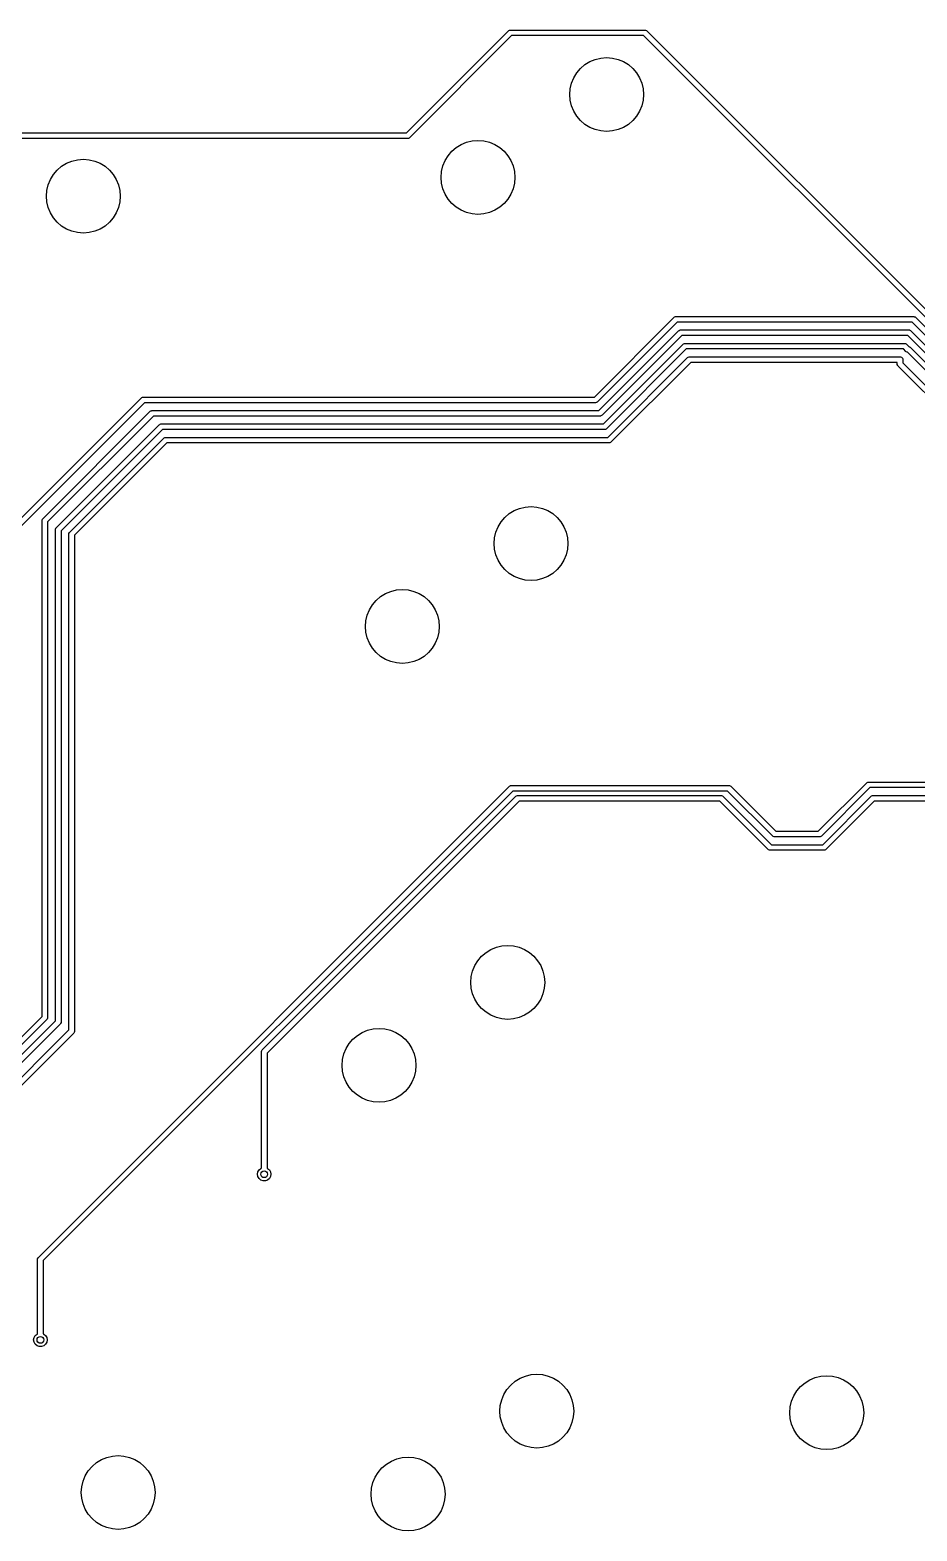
# Model space of a CAD drawing. Extents: x 101 to 518, y -308 to -134.
# Drawn here: x 389.7 to 429.4, y -260.2 to -193.2 of the extents above; entities that cross this region are included whole.
import ezdxf

# ---------------------------------------------------------------- set-up
doc = ezdxf.new("R2010")
doc.units = 0
doc.layers.add('BLACK', color=7, linetype='CONTINUOUS')

msp = doc.modelspace()

# ---------------------------------------------------------------- linework, layer by layer
at = {"layer": 'BLACK', "linetype": 'CONTINUOUS'}
for p, q in [((406.557964, -197.771311), (411.121351, -193.207923)), ((411.261517, -193.421311), (406.698128, -197.984699)), ((411.121351, -193.207923), (411.140293, -193.192378)), ((411.140293, -193.192378), (411.140294, -193.192377)), ((411.140294, -193.192377), (411.166689, -193.181444)), ((411.166689, -193.181444), (411.185353, -193.173713)), ((411.185353, -193.173713), (411.185354, -193.173713)), ((411.185354, -193.173713), (411.20974, -193.171311)), ((411.20974, -193.171311), (417.20974, -193.171311)), ((417.157964, -193.421311), (411.261517, -193.421311)), ((444.321352, -220.584699), (417.157964, -193.421311)), ((417.20974, -193.171311), (417.234126, -193.173713)), ((417.234126, -193.173713), (417.234127, -193.173713)), ((417.234127, -193.173713), (417.247324, -193.179179)), ((417.247324, -193.179179), (417.279186, -193.192377)), ((417.279186, -193.192377), (417.279191, -193.192382)), ((417.279191, -193.192382), (417.298128, -193.207923)), ((417.298128, -193.207923), (444.461516, -220.371311)), ((414.995254, -194.482254), (415.247015, -194.421811)), ((415.247015, -194.421811), (415.505132, -194.401497)), ((415.505132, -194.401497), (415.763249, -194.421811)), ((415.763249, -194.421811), (416.01501, -194.482254)), ((414.034971, -195.302413), (414.170254, -195.081651)), ((414.170254, -195.081651), (414.338406, -194.884771)), ((414.338406, -194.884771), (414.535286, -194.716619)), ((414.535286, -194.716619), (414.756048, -194.581336)), ((414.756048, -194.581336), (414.995254, -194.482254)), ((416.01501, -194.482254), (416.254216, -194.581336)), ((416.254216, -194.581336), (416.474978, -194.716619)), ((416.474978, -194.716619), (416.671858, -194.884771)), ((416.671858, -194.884771), (416.84001, -195.081651)), ((416.84001, -195.081651), (416.975293, -195.302413)), ((413.855132, -196.051497), (413.875446, -195.79338)), ((413.875446, -195.79338), (413.935889, -195.541619)), ((413.935889, -195.541619), (414.034971, -195.302413)), ((416.975293, -195.302413), (417.074375, -195.541619)), ((417.074375, -195.541619), (417.134818, -195.79338)), ((417.134818, -195.79338), (417.155132, -196.051497)), ((413.875446, -196.309614), (413.855132, -196.051497)), ((413.935889, -196.561375), (413.875446, -196.309614)), ((417.134818, -196.309614), (417.074375, -196.561375)), ((417.155132, -196.051497), (417.134818, -196.309614)), ((414.034971, -196.800581), (413.935889, -196.561375)), ((414.170254, -197.021343), (414.034971, -196.800581)), ((414.338406, -197.218223), (414.170254, -197.021343)), ((416.84001, -197.021343), (416.671858, -197.218223)), ((416.975293, -196.800581), (416.84001, -197.021343)), ((417.074375, -196.561375), (416.975293, -196.800581)), ((373.20974, -197.771311), (406.557964, -197.771311)), ((414.535286, -197.386375), (414.338406, -197.218223)), ((414.756048, -197.521658), (414.535286, -197.386375)), ((414.995254, -197.62074), (414.756048, -197.521658)), ((415.247015, -197.681183), (414.995254, -197.62074)), ((415.505132, -197.701497), (415.247015, -197.681183)), ((415.763249, -197.681183), (415.505132, -197.701497)), ((416.01501, -197.62074), (415.763249, -197.681183)), ((416.254216, -197.521658), (416.01501, -197.62074)), ((416.474978, -197.386375), (416.254216, -197.521658)), ((416.671858, -197.218223), (416.474978, -197.386375)), ((406.60974, -198.021311), (373.261517, -198.021311)), ((406.634126, -198.018909), (406.60974, -198.021311)), ((406.634127, -198.018909), (406.634126, -198.018909)), ((406.647324, -198.013442), (406.634127, -198.018909)), ((406.679186, -198.000245), (406.647324, -198.013442)), ((406.679191, -198.000239), (406.679186, -198.000245)), ((406.698128, -197.984699), (406.679191, -198.000239)), ((408.589729, -198.589741), (408.786609, -198.421589)), ((408.786609, -198.421589), (409.007371, -198.286306)), ((409.007371, -198.286306), (409.246577, -198.187224)), ((409.246577, -198.187224), (409.498338, -198.126781)), ((409.498338, -198.126781), (409.756455, -198.106467)), ((409.756455, -198.106467), (410.014572, -198.126781)), ((410.014572, -198.126781), (410.266333, -198.187224)), ((410.266333, -198.187224), (410.505539, -198.286306)), ((410.505539, -198.286306), (410.726301, -198.421589)), ((410.726301, -198.421589), (410.923181, -198.589741)), ((391.160289, -199.260258), (391.381051, -199.124975)), ((391.381051, -199.124975), (391.620257, -199.025893)), ((391.620257, -199.025893), (391.872018, -198.96545)), ((391.872018, -198.96545), (392.130135, -198.945136)), ((392.130135, -198.945136), (392.388252, -198.96545)), ((392.388252, -198.96545), (392.640013, -199.025893)), ((392.640013, -199.025893), (392.879219, -199.124975)), ((392.879219, -199.124975), (393.099981, -199.260258)), ((408.187212, -199.246589), (408.286294, -199.007383)), ((408.286294, -199.007383), (408.421577, -198.786621)), ((408.421577, -198.786621), (408.589729, -198.589741)), ((410.923181, -198.589741), (411.091333, -198.786621)), ((411.091333, -198.786621), (411.226616, -199.007383)), ((411.226616, -199.007383), (411.325698, -199.246589)), ((390.659974, -199.846052), (390.795257, -199.62529)), ((390.795257, -199.62529), (390.963409, -199.42841)), ((390.963409, -199.42841), (391.160289, -199.260258)), ((393.099981, -199.260258), (393.296861, -199.42841)), ((393.296861, -199.42841), (393.465013, -199.62529)), ((393.465013, -199.62529), (393.600296, -199.846052)), ((408.106455, -199.756467), (408.126769, -199.49835)), ((408.126769, -200.014584), (408.106455, -199.756467)), ((408.126769, -199.49835), (408.187212, -199.246589)), ((411.325698, -199.246589), (411.386141, -199.49835)), ((411.386141, -199.49835), (411.406455, -199.756467)), ((411.406455, -199.756467), (411.386141, -200.014584)), ((390.480135, -200.595136), (390.500449, -200.337019)), ((390.500449, -200.337019), (390.560892, -200.085258)), ((390.560892, -200.085258), (390.659974, -199.846052)), ((393.600296, -199.846052), (393.699378, -200.085258)), ((393.699378, -200.085258), (393.759821, -200.337019)), ((393.759821, -200.337019), (393.780135, -200.595136)), ((408.187212, -200.266345), (408.126769, -200.014584)), ((408.286294, -200.505551), (408.187212, -200.266345)), ((408.421577, -200.726313), (408.286294, -200.505551)), ((411.226616, -200.505551), (411.091333, -200.726313)), ((411.325698, -200.266345), (411.226616, -200.505551)), ((411.386141, -200.014584), (411.325698, -200.266345)), ((390.500449, -200.853253), (390.480135, -200.595136)), ((390.560892, -201.105014), (390.500449, -200.853253)), ((390.659974, -201.34422), (390.560892, -201.105014)), ((393.699378, -201.105014), (393.600296, -201.34422)), ((393.759821, -200.853253), (393.699378, -201.105014)), ((393.780135, -200.595136), (393.759821, -200.853253)), ((408.589729, -200.923193), (408.421577, -200.726313)), ((408.786609, -201.091345), (408.589729, -200.923193)), ((409.007371, -201.226628), (408.786609, -201.091345)), ((410.726301, -201.091345), (410.505539, -201.226628)), ((410.923181, -200.923193), (410.726301, -201.091345)), ((411.091333, -200.726313), (410.923181, -200.923193)), ((390.795257, -201.564982), (390.659974, -201.34422)), ((390.963409, -201.761862), (390.795257, -201.564982)), ((391.160289, -201.930014), (390.963409, -201.761862)), ((393.296861, -201.761862), (393.099981, -201.930014)), ((393.465013, -201.564982), (393.296861, -201.761862)), ((393.600296, -201.34422), (393.465013, -201.564982)), ((409.246577, -201.32571), (409.007371, -201.226628)), ((409.498338, -201.386153), (409.246577, -201.32571)), ((409.756455, -201.406467), (409.498338, -201.386153)), ((410.014572, -201.386153), (409.756455, -201.406467)), ((410.266333, -201.32571), (410.014572, -201.386153)), ((410.505539, -201.226628), (410.266333, -201.32571)), ((391.381051, -202.065297), (391.160289, -201.930014)), ((391.620257, -202.164379), (391.381051, -202.065297)), ((391.872018, -202.224822), (391.620257, -202.164379)), ((392.130135, -202.245136), (391.872018, -202.224822)), ((392.388252, -202.224822), (392.130135, -202.245136)), ((392.640013, -202.164379), (392.388252, -202.224822)), ((392.879219, -202.065297), (392.640013, -202.164379)), ((393.099981, -201.930014), (392.879219, -202.065297)), ((414.957964, -209.571311), (418.521352, -206.007923)), ((418.661516, -206.221311), (415.098128, -209.784699)), ((418.521352, -206.007923), (418.540294, -205.992377)), ((418.540294, -205.992377), (418.585353, -205.973713)), ((418.585353, -205.973713), (418.585354, -205.973713)), ((418.585354, -205.973713), (418.60974, -205.971311)), ((418.60974, -205.971311), (429.20974, -205.971311)), ((429.157964, -206.221311), (418.661516, -206.221311)), ((444.121351, -221.184699), (429.157964, -206.221311)), ((429.20974, -205.971311), (429.234126, -205.973713)), ((429.234126, -205.973713), (429.234127, -205.973713)), ((429.234127, -205.973713), (429.247324, -205.979179)), ((429.247324, -205.979179), (429.279186, -205.992377)), ((429.279186, -205.992377), (429.279191, -205.992382)), ((429.279191, -205.992382), (429.298128, -206.007923)), ((429.298128, -206.007923), (444.261517, -220.971311)), ((415.157964, -210.171311), (418.721352, -206.607923)), ((418.861516, -206.821311), (415.298128, -210.384699)), ((415.357964, -210.771311), (418.921352, -207.207923)), ((418.721352, -206.607923), (418.740294, -206.592377)), ((418.740294, -206.592377), (418.785353, -206.573713)), ((418.785353, -206.573713), (418.785354, -206.573713)), ((418.785354, -206.573713), (418.80974, -206.571311)), ((418.80974, -206.571311), (429.00974, -206.571311)), ((428.957964, -206.821311), (418.861516, -206.821311)), ((418.921352, -207.207923), (418.940294, -207.192377)), ((418.940294, -207.192377), (418.985353, -207.173713)), ((418.985353, -207.173713), (418.985354, -207.173713)), ((418.985354, -207.173713), (419.00974, -207.171311)), ((419.00974, -207.171311), (428.80974, -207.171311)), ((428.80974, -207.171311), (428.834126, -207.173713)), ((428.834126, -207.173713), (428.834127, -207.173713)), ((428.834127, -207.173713), (428.847324, -207.179179)), ((428.847324, -207.179179), (428.879186, -207.192377)), ((428.879186, -207.192377), (428.879191, -207.192382)), ((428.879191, -207.192382), (428.898128, -207.207923)), ((428.898128, -207.207923), (429.013196, -207.322991)), ((443.921351, -221.784699), (428.957964, -206.821311)), ((429.00974, -206.571311), (429.034126, -206.573713)), ((429.034126, -206.573713), (429.034127, -206.573713)), ((429.034127, -206.573713), (429.047324, -206.579179)), ((429.047324, -206.579179), (429.079186, -206.592377)), ((429.079186, -206.592377), (429.079191, -206.592382)), ((429.079191, -206.592382), (429.098128, -206.607923)), ((429.098128, -206.607923), (444.061517, -221.571311)), ((419.061516, -207.421311), (415.498128, -210.984699)), ((415.557964, -211.371311), (419.121352, -207.807923)), ((428.757964, -207.421311), (419.061516, -207.421311)), ((419.121352, -207.807923), (419.140294, -207.792377)), ((419.140294, -207.792377), (419.185353, -207.773713)), ((419.185353, -207.773713), (419.185354, -207.773713)), ((419.185354, -207.773713), (419.20974, -207.771311)), ((419.20974, -207.771311), (428.60974, -207.771311)), ((428.60974, -207.771311), (428.634126, -207.773713)), ((428.634126, -207.773713), (428.679186, -207.792377)), ((428.679186, -207.792377), (428.713674, -207.826865)), ((428.713674, -207.826865), (428.732338, -207.871925)), ((428.732338, -207.871925), (428.73474, -207.896311)), ((428.871352, -207.534699), (428.757964, -207.421311)), ((428.890288, -207.550239), (428.871352, -207.534699)), ((428.890294, -207.550245), (428.890288, -207.550239)), ((428.922155, -207.563442), (428.890294, -207.550245)), ((428.935353, -207.568909), (428.922155, -207.563442)), ((428.935354, -207.568909), (428.935353, -207.568909)), ((428.942679, -207.56963), (428.935354, -207.568909)), ((443.757747, -222.384699), (428.942679, -207.56963)), ((429.013196, -207.322991), (429.020522, -207.323713)), ((429.020522, -207.323713), (429.020523, -207.323713)), ((429.020523, -207.323713), (429.03372, -207.329179)), ((429.03372, -207.329179), (429.065582, -207.342377)), ((429.065582, -207.342377), (429.065587, -207.342382)), ((429.065587, -207.342382), (429.084524, -207.357923)), ((429.084524, -207.357923), (443.897913, -222.171311)), ((419.261516, -208.021311), (415.698128, -211.584699)), ((428.48474, -208.021311), (419.261516, -208.021311)), ((428.48474, -208.096311), (428.48474, -208.021311)), ((428.487142, -208.120697), (428.48474, -208.096311)), ((428.505806, -208.165757), (428.487142, -208.120697)), ((428.505811, -208.165762), (428.505806, -208.165757)), ((428.521352, -208.184699), (428.505811, -208.165762)), ((446.721352, -226.384699), (428.521352, -208.184699)), ((428.73474, -207.896311), (428.73474, -208.044535)), ((428.73474, -208.044535), (446.861516, -226.171311)), ((387.357964, -216.971311), (394.721351, -209.607923)), ((394.861517, -209.821311), (387.498128, -217.184699)), ((394.721351, -209.607923), (394.740293, -209.592378)), ((394.740293, -209.592378), (394.740294, -209.592377)), ((394.740294, -209.592377), (394.766689, -209.581444)), ((394.766689, -209.581444), (394.785353, -209.573713)), ((394.785353, -209.573713), (394.785354, -209.573713)), ((394.785354, -209.573713), (394.80974, -209.571311)), ((394.80974, -209.571311), (414.957964, -209.571311)), ((415.00974, -209.821311), (394.861517, -209.821311)), ((415.034126, -209.818909), (415.00974, -209.821311)), ((415.034127, -209.818909), (415.034126, -209.818909)), ((415.047324, -209.813442), (415.034127, -209.818909)), ((415.079186, -209.800245), (415.047324, -209.813442)), ((415.079191, -209.800239), (415.079186, -209.800245)), ((415.098128, -209.784699), (415.079191, -209.800239)), ((390.321352, -215.007923), (395.121352, -210.207923)), ((395.261516, -210.421311), (390.53474, -215.148087)), ((395.121352, -210.207923), (395.140288, -210.192382)), ((395.140288, -210.192382), (395.140294, -210.192377)), ((395.140294, -210.192377), (395.172155, -210.179179)), ((395.172155, -210.179179), (395.185353, -210.173713)), ((395.185353, -210.173713), (395.185354, -210.173713)), ((395.185354, -210.173713), (395.20974, -210.171311)), ((395.20974, -210.171311), (415.157964, -210.171311)), ((415.20974, -210.421311), (395.261516, -210.421311)), ((415.234126, -210.418909), (415.20974, -210.421311)), ((415.234127, -210.418909), (415.234126, -210.418909)), ((415.247324, -210.413442), (415.234127, -210.418909)), ((415.279186, -210.400245), (415.247324, -210.413442)), ((415.279191, -210.400239), (415.279186, -210.400245)), ((415.298128, -210.384699), (415.279191, -210.400239)), ((390.921352, -215.407923), (395.521351, -210.807923)), ((395.661517, -211.021311), (391.13474, -215.548087)), ((395.521351, -210.807923), (395.540293, -210.792378)), ((395.540293, -210.792378), (395.540294, -210.792377)), ((395.540294, -210.792377), (395.566689, -210.781444)), ((395.566689, -210.781444), (395.585353, -210.773713)), ((395.585353, -210.773713), (395.585354, -210.773713)), ((395.585354, -210.773713), (395.60974, -210.771311)), ((395.60974, -210.771311), (415.357964, -210.771311)), ((415.40974, -211.021311), (395.661517, -211.021311)), ((415.434126, -211.018909), (415.40974, -211.021311)), ((415.434127, -211.018909), (415.434126, -211.018909)), ((415.447324, -211.013442), (415.434127, -211.018909)), ((415.479186, -211.000245), (415.447324, -211.013442)), ((415.479191, -211.000239), (415.479186, -211.000245)), ((415.498128, -210.984699), (415.479191, -211.000239)), ((391.521352, -215.607923), (395.721352, -211.407923)), ((395.861516, -211.621311), (391.73474, -215.748087)), ((395.721352, -211.407923), (395.740288, -211.392382)), ((395.740288, -211.392382), (395.740294, -211.392377)), ((395.740294, -211.392377), (395.772155, -211.379179)), ((395.772155, -211.379179), (395.785353, -211.373713)), ((395.785353, -211.373713), (395.785354, -211.373713)), ((395.785354, -211.373713), (395.80974, -211.371311)), ((395.80974, -211.371311), (415.557964, -211.371311)), ((415.60974, -211.621311), (395.861516, -211.621311)), ((415.634126, -211.618909), (415.60974, -211.621311)), ((415.634127, -211.618909), (415.634126, -211.618909)), ((415.647324, -211.613442), (415.634127, -211.618909)), ((415.679186, -211.600245), (415.647324, -211.613442)), ((415.679191, -211.600239), (415.679186, -211.600245)), ((415.698128, -211.584699), (415.679191, -211.600239)), ((411.378461, -214.644426), (411.617667, -214.545344)), ((411.617667, -214.545344), (411.869428, -214.484901)), ((411.869428, -214.484901), (412.127545, -214.464587)), ((412.127545, -214.464587), (412.385662, -214.484901)), ((412.385662, -214.484901), (412.637423, -214.545344)), ((412.637423, -214.545344), (412.876629, -214.644426)), ((390.28474, -215.096311), (390.287142, -215.071925)), ((390.28474, -237.244534), (390.28474, -215.096311)), ((390.287142, -215.071925), (390.305806, -215.026865)), ((390.305806, -215.026865), (390.305811, -215.026859)), ((390.305811, -215.026859), (390.321352, -215.007923)), ((390.53474, -215.148087), (390.53474, -237.296311)), ((410.657384, -215.365503), (410.792667, -215.144741)), ((410.792667, -215.144741), (410.960819, -214.947861)), ((410.960819, -214.947861), (411.157699, -214.779709)), ((411.157699, -214.779709), (411.378461, -214.644426)), ((412.876629, -214.644426), (413.097391, -214.779709)), ((413.097391, -214.779709), (413.294271, -214.947861)), ((413.294271, -214.947861), (413.462423, -215.144741)), ((413.462423, -215.144741), (413.597706, -215.365503)), ((390.88474, -215.496311), (390.887142, -215.471925)), ((390.88474, -237.444535), (390.88474, -215.496311)), ((390.887142, -215.471925), (390.890857, -215.462957)), ((390.890857, -215.462957), (390.898884, -215.443577)), ((390.898884, -215.443577), (390.905806, -215.426865)), ((390.905806, -215.426865), (390.905811, -215.426859)), ((390.905811, -215.426859), (390.921352, -215.407923)), ((391.13474, -215.548087), (391.13474, -237.496311)), ((391.48474, -215.696311), (391.487142, -215.671925)), ((391.48474, -237.844535), (391.48474, -215.696311)), ((391.487142, -215.671925), (391.505806, -215.626865)), ((391.505806, -215.626865), (391.505811, -215.626859)), ((391.505811, -215.626859), (391.521352, -215.607923)), ((391.73474, -215.748087), (391.73474, -237.896311)), ((410.477545, -216.114587), (410.497859, -215.85647)), ((410.497859, -215.85647), (410.558302, -215.604709)), ((410.558302, -215.604709), (410.657384, -215.365503)), ((413.597706, -215.365503), (413.696788, -215.604709)), ((413.696788, -215.604709), (413.757231, -215.85647)), ((413.757231, -215.85647), (413.777545, -216.114587)), ((410.497859, -216.372704), (410.477545, -216.114587)), ((410.558302, -216.624465), (410.497859, -216.372704)), ((413.757231, -216.372704), (413.696788, -216.624465)), ((413.777545, -216.114587), (413.757231, -216.372704)), ((410.657384, -216.863671), (410.558302, -216.624465)), ((410.792667, -217.084433), (410.657384, -216.863671)), ((410.960819, -217.281313), (410.792667, -217.084433)), ((413.462423, -217.084433), (413.294271, -217.281313)), ((413.597706, -216.863671), (413.462423, -217.084433)), ((413.696788, -216.624465), (413.597706, -216.863671)), ((411.157699, -217.449465), (410.960819, -217.281313)), ((411.378461, -217.584748), (411.157699, -217.449465)), ((411.617667, -217.68383), (411.378461, -217.584748)), ((411.869428, -217.744273), (411.617667, -217.68383)), ((412.127545, -217.764587), (411.869428, -217.744273)), ((412.385662, -217.744273), (412.127545, -217.764587)), ((412.637423, -217.68383), (412.385662, -217.744273)), ((412.876629, -217.584748), (412.637423, -217.68383)), ((413.097391, -217.449465), (412.876629, -217.584748)), ((413.294271, -217.281313), (413.097391, -217.449465)), ((405.212142, -218.652831), (405.409022, -218.484679)), ((405.409022, -218.484679), (405.629784, -218.349396)), ((405.629784, -218.349396), (405.86899, -218.250314)), ((405.86899, -218.250314), (406.120751, -218.189871)), ((406.120751, -218.189871), (406.378868, -218.169557)), ((406.378868, -218.169557), (406.636985, -218.189871)), ((406.636985, -218.189871), (406.888746, -218.250314)), ((406.888746, -218.250314), (407.127952, -218.349396)), ((407.127952, -218.349396), (407.348714, -218.484679)), ((407.348714, -218.484679), (407.545594, -218.652831)), ((404.809625, -219.309679), (404.908707, -219.070473)), ((404.908707, -219.070473), (405.04399, -218.849711)), ((405.04399, -218.849711), (405.212142, -218.652831)), ((407.545594, -218.652831), (407.713746, -218.849711)), ((407.713746, -218.849711), (407.849029, -219.070473)), ((407.849029, -219.070473), (407.948111, -219.309679)), ((404.728868, -219.819557), (404.749182, -219.56144)), ((404.749182, -220.077674), (404.728868, -219.819557)), ((404.749182, -219.56144), (404.809625, -219.309679)), ((407.948111, -219.309679), (408.008554, -219.56144)), ((408.008554, -219.56144), (408.028868, -219.819557)), ((408.028868, -219.819557), (408.008554, -220.077674)), ((404.809625, -220.329435), (404.749182, -220.077674)), ((404.908707, -220.568641), (404.809625, -220.329435)), ((405.04399, -220.789403), (404.908707, -220.568641)), ((407.849029, -220.568641), (407.713746, -220.789403)), ((407.948111, -220.329435), (407.849029, -220.568641)), ((408.008554, -220.077674), (407.948111, -220.329435)), ((405.212142, -220.986283), (405.04399, -220.789403)), ((405.409022, -221.154435), (405.212142, -220.986283)), ((405.629784, -221.289718), (405.409022, -221.154435)), ((405.86899, -221.3888), (405.629784, -221.289718)), ((407.127952, -221.289718), (406.888746, -221.3888)), ((407.348714, -221.154435), (407.127952, -221.289718)), ((407.545594, -220.986283), (407.348714, -221.154435)), ((407.713746, -220.789403), (407.545594, -220.986283)), ((406.120751, -221.449243), (405.86899, -221.3888)), ((406.378868, -221.469557), (406.120751, -221.449243)), ((406.636985, -221.449243), (406.378868, -221.469557)), ((406.888746, -221.3888), (406.636985, -221.449243)), ((390.121352, -248.007923), (411.171351, -226.957923)), ((411.311517, -227.171311), (390.33474, -248.148087)), ((411.171351, -226.957923), (411.190293, -226.942378)), ((411.190293, -226.942378), (411.190294, -226.942377)), ((411.190294, -226.942377), (411.216689, -226.931444)), ((411.216689, -226.931444), (411.235353, -226.923713)), ((411.235353, -226.923713), (411.235354, -226.923713)), ((411.235354, -226.923713), (411.25974, -226.921311)), ((411.25974, -226.921311), (420.95974, -226.921311)), ((420.907964, -227.171311), (411.311517, -227.171311)), ((422.921352, -229.184699), (420.907964, -227.171311)), ((420.95974, -226.921311), (420.984126, -226.923713)), ((420.984126, -226.923713), (420.984127, -226.923713)), ((420.984127, -226.923713), (420.997324, -226.929179)), ((420.997324, -226.929179), (421.029186, -226.942377)), ((421.029186, -226.942377), (421.029191, -226.942382)), ((421.029191, -226.942382), (421.048128, -226.957923)), ((421.048128, -226.957923), (423.061516, -228.971311)), ((424.957964, -228.971311), (427.121352, -226.807923)), ((427.261516, -227.021311), (425.098128, -229.184699)), ((427.121352, -226.807923), (427.140288, -226.792382)), ((427.140288, -226.792382), (427.140294, -226.792377)), ((427.140294, -226.792377), (427.172155, -226.779179)), ((427.172155, -226.779179), (427.185353, -226.773713)), ((427.185353, -226.773713), (427.185354, -226.773713)), ((427.185354, -226.773713), (427.20974, -226.771311)), ((427.20974, -226.771311), (462.757964, -226.771311)), ((462.80974, -227.021311), (427.261516, -227.021311)), ((400.121352, -238.741892), (411.455321, -227.407922)), ((411.595486, -227.621311), (400.33474, -238.882056)), ((411.455321, -227.407922), (411.474263, -227.392377)), ((411.474263, -227.392377), (411.519323, -227.373713)), ((411.519323, -227.373713), (411.543709, -227.371311)), ((411.543709, -227.371311), (420.60974, -227.371311)), ((420.557964, -227.621311), (411.595486, -227.621311)), ((422.721352, -229.784699), (420.557964, -227.621311)), ((420.60974, -227.371311), (420.634126, -227.373713)), ((420.634126, -227.373713), (420.634127, -227.373713)), ((420.634127, -227.373713), (420.640343, -227.376288)), ((420.640343, -227.376288), (420.679186, -227.392377)), ((420.679186, -227.392377), (420.679191, -227.392382)), ((420.679191, -227.392382), (420.698128, -227.407923)), ((420.698128, -227.407923), (422.861516, -229.571311)), ((425.157964, -229.571311), (427.321352, -227.407923)), ((427.461516, -227.621311), (425.298128, -229.784699)), ((427.321352, -227.407923), (427.340288, -227.392382)), ((427.340288, -227.392382), (427.340294, -227.392377)), ((427.340294, -227.392377), (427.379137, -227.376288)), ((427.379137, -227.376288), (427.385353, -227.373713)), ((427.385353, -227.373713), (427.385354, -227.373713)), ((427.385354, -227.373713), (427.40974, -227.371311)), ((427.40974, -227.371311), (462.87408, -227.371311)), ((462.925856, -227.621311), (427.461516, -227.621311)), ((422.940294, -229.200245), (422.921352, -229.184699)), ((422.985353, -229.218909), (422.940294, -229.200245)), ((422.985354, -229.218909), (422.985353, -229.218909)), ((423.00974, -229.221311), (422.985354, -229.218909)), ((425.00974, -229.221311), (423.00974, -229.221311)), ((423.061516, -228.971311), (424.957964, -228.971311)), ((425.034126, -229.218909), (425.00974, -229.221311)), ((425.034127, -229.218909), (425.034126, -229.218909)), ((425.047324, -229.213442), (425.034127, -229.218909)), ((425.079186, -229.200245), (425.047324, -229.213442)), ((425.079191, -229.200239), (425.079186, -229.200245)), ((425.098128, -229.184699), (425.079191, -229.200239)), ((422.740288, -229.800239), (422.721352, -229.784699)), ((422.740294, -229.800245), (422.740288, -229.800239)), ((422.772155, -229.813442), (422.740294, -229.800245)), ((422.785353, -229.818909), (422.772155, -229.813442)), ((422.785354, -229.818909), (422.785353, -229.818909)), ((422.80974, -229.821311), (422.785354, -229.818909)), ((425.20974, -229.821311), (422.80974, -229.821311)), ((422.861516, -229.571311), (425.157964, -229.571311)), ((425.234126, -229.818909), (425.20974, -229.821311)), ((425.234127, -229.818909), (425.234126, -229.818909)), ((425.247324, -229.813442), (425.234127, -229.818909)), ((425.279186, -229.800245), (425.247324, -229.813442)), ((425.279191, -229.800239), (425.279186, -229.800245)), ((425.298128, -229.784699), (425.279191, -229.800239)), ((409.752578, -234.753466), (409.92073, -234.556586)), ((409.92073, -234.556586), (410.11761, -234.388434)), ((410.11761, -234.388434), (410.338372, -234.253151)), ((410.338372, -234.253151), (410.577578, -234.154069)), ((410.577578, -234.154069), (410.829339, -234.093626)), ((410.829339, -234.093626), (411.087456, -234.073312)), ((411.087456, -234.073312), (411.345573, -234.093626)), ((411.345573, -234.093626), (411.597334, -234.154069)), ((411.597334, -234.154069), (411.83654, -234.253151)), ((411.83654, -234.253151), (412.057302, -234.388434)), ((412.057302, -234.388434), (412.254182, -234.556586)), ((412.254182, -234.556586), (412.422334, -234.753466)), ((409.45777, -235.465195), (409.518213, -235.213434)), ((409.518213, -235.213434), (409.617295, -234.974228)), ((409.617295, -234.974228), (409.752578, -234.753466)), ((412.422334, -234.753466), (412.557617, -234.974228)), ((412.557617, -234.974228), (412.656699, -235.213434)), ((412.656699, -235.213434), (412.717142, -235.465195)), ((409.437456, -235.723312), (409.45777, -235.465195)), ((409.45777, -235.981429), (409.437456, -235.723312)), ((409.518213, -236.23319), (409.45777, -235.981429)), ((412.717142, -235.981429), (412.656699, -236.23319)), ((412.717142, -235.465195), (412.737456, -235.723312)), ((412.737456, -235.723312), (412.717142, -235.981429)), ((409.617295, -236.472396), (409.518213, -236.23319)), ((409.752578, -236.693158), (409.617295, -236.472396)), ((409.92073, -236.890038), (409.752578, -236.693158)), ((412.422334, -236.693158), (412.254182, -236.890038)), ((412.557617, -236.472396), (412.422334, -236.693158)), ((412.656699, -236.23319), (412.557617, -236.472396)), ((388.557964, -238.971311), (390.28474, -237.244534)), ((390.498128, -237.3847), (388.698128, -239.184699)), ((390.513673, -237.365758), (390.498128, -237.3847)), ((390.513674, -237.365757), (390.513673, -237.365758)), ((390.532338, -237.320697), (390.513674, -237.365757)), ((390.53474, -237.296311), (390.532338, -237.320697)), ((410.11761, -237.05819), (409.92073, -236.890038)), ((410.338372, -237.193473), (410.11761, -237.05819)), ((410.577578, -237.292555), (410.338372, -237.193473)), ((410.829339, -237.352998), (410.577578, -237.292555)), ((411.087456, -237.373312), (410.829339, -237.352998)), ((411.345573, -237.352998), (411.087456, -237.373312)), ((411.597334, -237.292555), (411.345573, -237.352998)), ((411.83654, -237.193473), (411.597334, -237.292555)), ((412.057302, -237.05819), (411.83654, -237.193473)), ((412.254182, -236.890038), (412.057302, -237.05819)), ((372.916689, -256.412586), (391.48474, -237.844535)), ((391.698128, -237.984699), (373.056853, -256.625974)), ((388.757964, -239.571311), (390.88474, -237.444535)), ((391.098128, -237.584699), (388.898128, -239.784699)), ((391.113668, -237.565762), (391.098128, -237.584699)), ((391.113674, -237.565757), (391.113668, -237.565762)), ((391.132338, -237.520697), (391.113674, -237.565757)), ((391.13474, -237.496311), (391.132338, -237.520697)), ((391.713668, -237.965762), (391.698128, -237.984699)), ((391.713674, -237.965757), (391.713668, -237.965762)), ((391.732338, -237.920697), (391.713674, -237.965757)), ((391.73474, -237.896311), (391.732338, -237.920697)), ((404.368933, -238.093404), (404.589695, -237.958121)), ((404.589695, -237.958121), (404.828901, -237.859039)), ((404.828901, -237.859039), (405.080662, -237.798596)), ((405.080662, -237.798596), (405.338779, -237.778282)), ((405.338779, -237.778282), (405.596896, -237.798596)), ((405.596896, -237.798596), (405.848657, -237.859039)), ((405.848657, -237.859039), (406.087863, -237.958121)), ((406.087863, -237.958121), (406.308625, -238.093404)), ((403.769536, -238.918404), (403.868618, -238.679198)), ((403.868618, -238.679198), (404.003901, -238.458436)), ((404.003901, -238.458436), (404.172053, -238.261556)), ((404.172053, -238.261556), (404.368933, -238.093404)), ((406.308625, -238.093404), (406.505505, -238.261556)), ((406.505505, -238.261556), (406.673657, -238.458436)), ((406.673657, -238.458436), (406.80894, -238.679198)), ((406.80894, -238.679198), (406.908022, -238.918404)), ((400.08474, -238.83028), (400.087142, -238.805894)), ((400.08474, -244.027403), (400.08474, -238.83028)), ((400.087142, -238.805894), (400.091335, -238.795772)), ((400.091335, -238.795772), (400.09526, -238.786296)), ((400.09526, -238.786296), (400.105806, -238.760834)), ((400.105806, -238.760834), (400.105811, -238.760828)), ((400.105811, -238.760828), (400.121352, -238.741892)), ((400.33474, -238.882056), (400.33474, -244.027403)), ((403.688779, -239.428282), (403.709093, -239.170165)), ((403.709093, -239.170165), (403.769536, -238.918404)), ((406.908022, -238.918404), (406.968465, -239.170165)), ((406.968465, -239.170165), (406.988779, -239.428282)), ((403.709093, -239.686399), (403.688779, -239.428282)), ((403.769536, -239.93816), (403.709093, -239.686399)), ((403.868618, -240.177366), (403.769536, -239.93816)), ((406.908022, -239.93816), (406.80894, -240.177366)), ((406.968465, -239.686399), (406.908022, -239.93816)), ((406.988779, -239.428282), (406.968465, -239.686399)), ((404.003901, -240.398128), (403.868618, -240.177366)), ((404.172053, -240.595008), (404.003901, -240.398128)), ((404.368933, -240.76316), (404.172053, -240.595008)), ((406.505505, -240.595008), (406.308625, -240.76316)), ((406.673657, -240.398128), (406.505505, -240.595008)), ((406.80894, -240.177366), (406.673657, -240.398128)), ((404.589695, -240.898443), (404.368933, -240.76316)), ((404.828901, -240.997525), (404.589695, -240.898443)), ((405.080662, -241.057968), (404.828901, -240.997525)), ((405.338779, -241.078282), (405.080662, -241.057968)), ((405.596896, -241.057968), (405.338779, -241.078282)), ((405.848657, -240.997525), (405.596896, -241.057968)), ((406.087863, -240.898443), (405.848657, -240.997525)), ((406.308625, -240.76316), (406.087863, -240.898443)), ((399.979927, -244.103475), (400.05974, -244.036503)), ((400.05974, -244.036503), (400.08474, -244.027403)), ((400.33474, -244.027403), (400.35974, -244.036503)), ((400.35974, -244.036503), (400.439553, -244.103475)), ((399.90974, -244.296311), (399.927832, -244.193705)), ((399.927832, -244.398917), (399.90974, -244.296311)), ((399.927832, -244.193705), (399.979927, -244.103475)), ((399.979927, -244.489147), (399.927832, -244.398917)), ((400.05974, -244.556119), (399.979927, -244.489147)), ((400.157646, -244.591753), (400.05974, -244.556119)), ((400.261834, -244.591753), (400.157646, -244.591753)), ((400.35974, -244.556119), (400.261834, -244.591753)), ((400.439553, -244.489147), (400.35974, -244.556119)), ((400.439553, -244.103475), (400.491648, -244.193705)), ((400.491648, -244.398917), (400.439553, -244.489147)), ((400.491648, -244.193705), (400.50974, -244.296311)), ((400.50974, -244.296311), (400.491648, -244.398917)), ((390.08474, -248.096311), (390.087142, -248.071925)), ((390.08474, -251.427403), (390.08474, -248.096311)), ((390.087142, -248.071925), (390.105806, -248.026865)), ((390.105806, -248.026865), (390.105811, -248.026859)), ((390.105811, -248.026859), (390.121352, -248.007923)), ((390.33474, -248.148087), (390.33474, -251.427403)), ((389.979927, -251.503475), (390.05974, -251.436503)), ((390.05974, -251.436503), (390.08474, -251.427403)), ((390.33474, -251.427403), (390.35974, -251.436503)), ((390.35974, -251.436503), (390.439553, -251.503475)), ((389.90974, -251.696311), (389.927832, -251.593705)), ((389.927832, -251.798917), (389.90974, -251.696311)), ((389.927832, -251.593705), (389.979927, -251.503475)), ((389.979927, -251.889147), (389.927832, -251.798917)), ((390.05974, -251.956119), (389.979927, -251.889147)), ((390.157646, -251.991753), (390.05974, -251.956119)), ((390.261834, -251.991753), (390.157646, -251.991753)), ((390.35974, -251.956119), (390.261834, -251.991753)), ((390.439553, -251.889147), (390.35974, -251.956119)), ((390.439553, -251.503475), (390.491648, -251.593705)), ((390.491648, -251.798917), (390.439553, -251.889147)), ((390.491648, -251.593705), (390.50974, -251.696311)), ((390.50974, -251.696311), (390.491648, -251.798917)), ((411.415022, -253.542796), (411.635784, -253.407513)), ((411.635784, -253.407513), (411.87499, -253.308431)), ((411.87499, -253.308431), (412.126751, -253.247988)), ((412.126751, -253.247988), (412.384868, -253.227674)), ((412.384868, -253.227674), (412.642985, -253.247988)), ((412.642985, -253.247988), (412.894746, -253.308431)), ((412.894746, -253.308431), (413.133952, -253.407513)), ((413.133952, -253.407513), (413.354714, -253.542796)), ((424.366343, -253.612855), (424.587105, -253.477572)), ((424.587105, -253.477572), (424.826311, -253.37849)), ((424.826311, -253.37849), (425.078072, -253.318047)), ((425.078072, -253.318047), (425.336189, -253.297733)), ((425.336189, -253.297733), (425.594306, -253.318047)), ((425.594306, -253.318047), (425.846067, -253.37849)), ((425.846067, -253.37849), (426.085273, -253.477572)), ((426.085273, -253.477572), (426.306035, -253.612855)), ((410.815625, -254.367796), (410.914707, -254.12859)), ((410.914707, -254.12859), (411.04999, -253.907828)), ((411.04999, -253.907828), (411.218142, -253.710948)), ((411.218142, -253.710948), (411.415022, -253.542796)), ((413.354714, -253.542796), (413.551594, -253.710948)), ((413.551594, -253.710948), (413.719746, -253.907828)), ((413.719746, -253.907828), (413.855029, -254.12859)), ((413.855029, -254.12859), (413.954111, -254.367796)), ((423.866028, -254.198649), (424.001311, -253.977887)), ((424.001311, -253.977887), (424.169463, -253.781007)), ((424.169463, -253.781007), (424.366343, -253.612855)), ((426.306035, -253.612855), (426.502915, -253.781007)), ((426.502915, -253.781007), (426.671067, -253.977887)), ((426.671067, -253.977887), (426.80635, -254.198649)), ((410.734868, -254.877674), (410.755182, -254.619557)), ((410.755182, -254.619557), (410.815625, -254.367796)), ((413.954111, -254.367796), (414.014554, -254.619557)), ((414.014554, -254.619557), (414.034868, -254.877674)), ((423.686189, -254.947733), (423.706503, -254.689616)), ((423.706503, -254.689616), (423.766946, -254.437855)), ((423.766946, -254.437855), (423.866028, -254.198649)), ((426.80635, -254.198649), (426.905432, -254.437855)), ((426.905432, -254.437855), (426.965875, -254.689616)), ((426.965875, -254.689616), (426.986189, -254.947733)), ((410.755182, -255.135791), (410.734868, -254.877674)), ((410.815625, -255.387552), (410.755182, -255.135791)), ((410.914707, -255.626758), (410.815625, -255.387552)), ((413.954111, -255.387552), (413.855029, -255.626758)), ((414.014554, -255.135791), (413.954111, -255.387552)), ((414.034868, -254.877674), (414.014554, -255.135791)), ((423.706503, -255.20585), (423.686189, -254.947733)), ((423.766946, -255.457611), (423.706503, -255.20585)), ((423.866028, -255.696817), (423.766946, -255.457611)), ((426.905432, -255.457611), (426.80635, -255.696817)), ((426.965875, -255.20585), (426.905432, -255.457611)), ((426.986189, -254.947733), (426.965875, -255.20585)), ((411.04999, -255.84752), (410.914707, -255.626758)), ((411.218142, -256.0444), (411.04999, -255.84752)), ((411.415022, -256.212552), (411.218142, -256.0444)), ((413.551594, -256.0444), (413.354714, -256.212552)), ((413.719746, -255.84752), (413.551594, -256.0444)), ((413.855029, -255.626758), (413.719746, -255.84752)), ((424.001311, -255.917579), (423.866028, -255.696817)), ((424.169463, -256.114459), (424.001311, -255.917579)), ((424.366343, -256.282611), (424.169463, -256.114459)), ((426.502915, -256.114459), (426.306035, -256.282611)), ((426.671067, -255.917579), (426.502915, -256.114459)), ((426.80635, -255.696817), (426.671067, -255.917579)), ((411.635784, -256.347835), (411.415022, -256.212552)), ((411.87499, -256.446917), (411.635784, -256.347835)), ((412.126751, -256.50736), (411.87499, -256.446917)), ((412.384868, -256.527674), (412.126751, -256.50736)), ((412.642985, -256.50736), (412.384868, -256.527674)), ((412.894746, -256.446917), (412.642985, -256.50736)), ((413.133952, -256.347835), (412.894746, -256.446917)), ((413.354714, -256.212552), (413.133952, -256.347835)), ((424.587105, -256.417894), (424.366343, -256.282611)), ((424.826311, -256.516976), (424.587105, -256.417894)), ((425.078072, -256.577419), (424.826311, -256.516976)), ((425.336189, -256.597733), (425.078072, -256.577419)), ((425.594306, -256.577419), (425.336189, -256.597733)), ((425.846067, -256.516976), (425.594306, -256.577419)), ((426.085273, -256.417894), (425.846067, -256.516976)), ((426.306035, -256.282611), (426.085273, -256.417894)), ((392.349992, -257.54274), (392.518144, -257.34586)), ((392.518144, -257.34586), (392.715024, -257.177708)), ((392.715024, -257.177708), (392.935786, -257.042425)), ((392.935786, -257.042425), (393.174992, -256.943343)), ((393.174992, -256.943343), (393.426753, -256.8829)), ((393.426753, -256.8829), (393.68487, -256.862586)), ((393.68487, -256.862586), (393.942987, -256.8829)), ((393.942987, -256.8829), (394.194748, -256.943343)), ((394.194748, -256.943343), (394.433954, -257.042425)), ((394.433954, -257.042425), (394.654716, -257.177708)), ((394.654716, -257.177708), (394.851596, -257.34586)), ((394.851596, -257.34586), (395.019748, -257.54274)), ((405.301313, -257.612798), (405.469465, -257.415918)), ((405.469465, -257.415918), (405.666345, -257.247766)), ((405.666345, -257.247766), (405.887107, -257.112483)), ((405.887107, -257.112483), (406.126313, -257.013401)), ((406.126313, -257.013401), (406.378074, -256.952958)), ((406.378074, -256.952958), (406.636191, -256.932644)), ((406.636191, -256.932644), (406.894308, -256.952958)), ((406.894308, -256.952958), (407.146069, -257.013401)), ((407.146069, -257.013401), (407.385275, -257.112483)), ((407.385275, -257.112483), (407.606037, -257.247766)), ((407.606037, -257.247766), (407.802917, -257.415918)), ((407.802917, -257.415918), (407.971069, -257.612798)), ((392.055184, -258.254469), (392.115627, -258.002708)), ((392.115627, -258.002708), (392.214709, -257.763502)), ((392.214709, -257.763502), (392.349992, -257.54274)), ((395.019748, -257.54274), (395.155031, -257.763502)), ((395.155031, -257.763502), (395.254113, -258.002708)), ((395.254113, -258.002708), (395.314556, -258.254469)), ((405.006505, -258.324527), (405.066948, -258.072766)), ((405.066948, -258.072766), (405.16603, -257.83356)), ((405.16603, -257.83356), (405.301313, -257.612798)), ((407.971069, -257.612798), (408.106352, -257.83356)), ((408.106352, -257.83356), (408.205434, -258.072766)), ((408.205434, -258.072766), (408.265877, -258.324527)), ((392.03487, -258.512586), (392.055184, -258.254469)), ((392.055184, -258.770703), (392.03487, -258.512586)), ((392.115627, -259.022464), (392.055184, -258.770703)), ((395.314556, -258.770703), (395.254113, -259.022464)), ((395.314556, -258.254469), (395.33487, -258.512586)), ((395.33487, -258.512586), (395.314556, -258.770703)), ((404.986191, -258.582644), (405.006505, -258.324527)), ((405.006505, -258.840761), (404.986191, -258.582644)), ((405.066948, -259.092522), (405.006505, -258.840761)), ((408.265877, -258.840761), (408.205434, -259.092522)), ((408.265877, -258.324527), (408.286191, -258.582644)), ((408.286191, -258.582644), (408.265877, -258.840761)), ((392.214709, -259.26167), (392.115627, -259.022464)), ((392.349992, -259.482432), (392.214709, -259.26167)), ((392.518144, -259.679312), (392.349992, -259.482432)), ((395.019748, -259.482432), (394.851596, -259.679312)), ((395.155031, -259.26167), (395.019748, -259.482432)), ((395.254113, -259.022464), (395.155031, -259.26167)), ((405.16603, -259.331728), (405.066948, -259.092522)), ((405.301313, -259.55249), (405.16603, -259.331728)), ((408.106352, -259.331728), (407.971069, -259.55249)), ((408.205434, -259.092522), (408.106352, -259.331728)), ((392.715024, -259.847464), (392.518144, -259.679312)), ((392.935786, -259.982747), (392.715024, -259.847464)), ((393.174992, -260.081829), (392.935786, -259.982747)), ((393.426753, -260.142272), (393.174992, -260.081829)), ((393.68487, -260.162586), (393.426753, -260.142272)), ((393.942987, -260.142272), (393.68487, -260.162586)), ((394.194748, -260.081829), (393.942987, -260.142272)), ((394.433954, -259.982747), (394.194748, -260.081829)), ((394.654716, -259.847464), (394.433954, -259.982747)), ((394.851596, -259.679312), (394.654716, -259.847464)), ((405.469465, -259.74937), (405.301313, -259.55249)), ((405.666345, -259.917522), (405.469465, -259.74937)), ((405.887107, -260.052805), (405.666345, -259.917522)), ((406.126313, -260.151887), (405.887107, -260.052805)), ((406.378074, -260.21233), (406.126313, -260.151887)), ((407.146069, -260.151887), (406.894308, -260.21233)), ((407.385275, -260.052805), (407.146069, -260.151887)), ((407.606037, -259.917522), (407.385275, -260.052805)), ((407.802917, -259.74937), (407.606037, -259.917522)), ((407.971069, -259.55249), (407.802917, -259.74937)), ((406.636191, -260.232644), (406.378074, -260.21233)), ((406.894308, -260.21233), (406.636191, -260.232644))]:
    msp.add_line(p, q, dxfattribs=at)
at = {"layer": 'BLACK'}
for centre in [(400.20974, -244.296311), (390.20974, -251.696311)]:
    msp.add_circle(centre, 0.15, dxfattribs=at)

doc.saveas('drawing.dxf')
